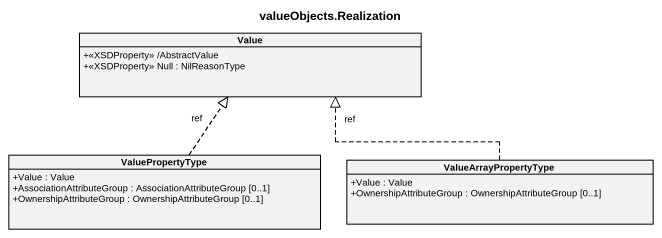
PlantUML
@startuml
title valueObjects.Realization
hide circle
hide empty members
skinparam classAttributeIconSize 0
class Value {
  +<<XSDProperty>> /AbstractValue
  +<<XSDProperty>> Null : NilReasonType
}
class ValuePropertyType {
  +Value : Value
  +AssociationAttributeGroup : AssociationAttributeGroup [0..1]
  +OwnershipAttributeGroup : OwnershipAttributeGroup [0..1]
}
class ValueArrayPropertyType {
  +Value : Value
  +OwnershipAttributeGroup : OwnershipAttributeGroup [0..1]
}
ValuePropertyType .up.|> Value : ref
ValueArrayPropertyType .left.|> Value : ref
@enduml
